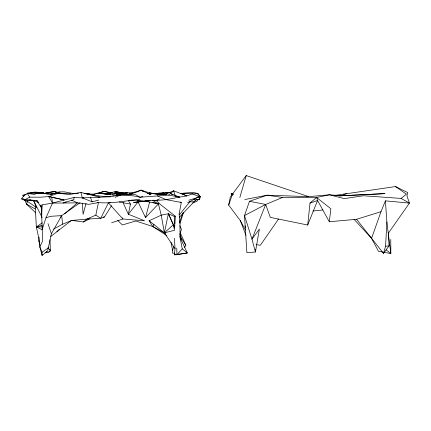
<?xml version="1.0" encoding="UTF-8"?>
<svg xmlns="http://www.w3.org/2000/svg" width="431" height="431" viewBox="0 0 431 431"><rect width="100%" height="100%" fill="white"/><g stroke="black" fill="none" stroke-linecap="round" stroke-linejoin="round"><path stroke-width="0.65" d="M35.256 206.444L36.339 226.938L39.636 241.985L39.824 246.92L42.066 252.291L42.06 255.432L47.604 251.031L51.397 233.721L61.714 215.602L80.069 202.694M39.894 245.293L38.801 240.875L39.038 237.104M42.594 254.279L42.06 255.432L39.824 246.92L42.313 241.721C42.712 229.427 41.15 217.186 41.974 204.908L52.523 203.071L74.051 197.446L82.256 197.899L110.481 196.768L120.869 194.807L135.485 194.672L140.059 197.263L168.666 195.103L179.582 197.102L186.898 195.922L192.549 193.778L199.499 196.967L199.58 196.391L199.181 196.692M255.497 249.495L255.438 252.022L246.882 252.641L244.512 215.548L249.484 201.282L267.069 195.2L308.639 196.649L329.381 194.807L342.052 195.739L384.975 193.621L339.078 195.889M173.639 246.273L172.621 250.68L172.562 253.202L174.539 253.078M42.012 217.752L41.645 216.513L41.974 204.908M166.781 235.574L152.741 226.507L149.131 220.737L161.221 215.155L168.37 213.711L174.652 228.004L175.013 215.963L160.585 204.671L156.286 200.431L152.827 200.216M174.652 228.004L174.77 225.365M174.83 224.05L175.013 215.963M193.751 199.337L199.418 199.768L199.58 196.391M244.813 199.537L267.069 195.2L282.564 197.446L316.58 197.457L317.582 200.48L329.284 221.739L356.582 219.293L383.488 253.396L385.578 246.252L386.882 221.981L385.4 200.846L409.45 203.103L406.934 195.9L407.758 192.598L395.529 186.558L334.429 195.48M116.278 193.74L115.196 193.449L115.341 191.472L123.832 193.417M74.051 197.446L73.884 199.623L63.098 203.028L52.523 203.071L48.725 196.584L40.401 197.193L29.771 197.161L24.357 199.914L23.71 198.88L21.55 198.89L24.109 195.345L26.28 194.268M249.484 201.282L265.668 204.466L270.318 217.391L307.702 225.03L310.018 203.076L316.58 197.457L329.381 194.807L344.272 198.621L363.435 195.755L401.11 198.432L409.45 203.103L388.374 233.166L389.042 245.842L383.488 253.396M174.426 238.386L175.045 248.692L174.323 254.807L176.958 254.716L187.34 252.965L181.392 240.282L179.867 236.064M329.284 221.739L330.879 208.776L316.58 197.457M177.577 254.349L187.34 252.965L182.265 248.843L179.996 237.271L180.013 224.158L179.129 213.943L181.322 202.451L180.056 201.994M50.707 236.517L71.524 220.365L83.452 221.981L86.76 219.088L95.817 215.139L98.419 202.581C112.372 203.809 126.105 200.657 139.903 199.23M245.384 229.976L240.331 220.613L228.656 205.059L230.321 197.021L246.203 175.568L308.639 196.649L306.63 196.762M129.305 200.216L128.352 200.474L130.458 204.068L128.33 214.245L144.595 220.78L122.873 218.991L111.656 222.779M175.153 216.804L168.37 213.711L164.389 232.842L175.045 248.692M150.241 200.598L133.562 202.522L138.087 201.913L145.516 217.596L149.6 202.187M86.038 203.427L83.108 214.309L82.343 203.125M179.872 234.437L181.456 229.324L179.829 225.709M239.857 197.463L246.203 175.568M180.023 223.43L183.434 212.575M97.999 197.091L99.976 197.236L80.958 192.431L69.111 194.58L58.444 193.12L48.725 196.584L51.704 197.156L52.523 203.071L45.95 217.887L42.114 229.696L36.339 226.938L42.233 222.843M199.418 199.768L200.383 196.832L197.98 193.605L193.239 192.415L183.288 193.169M27.767 200.787L26.587 204.213L35.881 212.957M228.656 205.059L232.621 193.826L233.521 194.807M179.42 222.563L182.782 213.086M383.014 252.103L378.45 251.257L371.554 238.354L381.004 211.696L385.4 200.846M265.668 204.466L251.973 239.183L255.438 252.022L259.37 229.082L251.973 239.183L244.512 215.548L265.668 204.466L282.564 197.446M307.702 225.03L317.582 200.48L310.018 203.076M174.905 253.681L174.323 254.807L176.279 254.532M114.102 193.837L115.341 191.472L128.47 194.209M184.565 247.464L185.793 245.174L180.438 233.155M117.771 220.489L122.382 224.955L135.84 220.99L152.741 226.507L154.002 224.379M53.492 229.098L62.57 224.212L71.508 220.5L86.76 219.088L100.709 218.323L104.464 216.987L111.5 205.689M198.411 199.181L196.945 201.299L192.716 203.017M278.571 218.986L260.319 245.304L256.03 244.56M60.135 217.752L61.714 215.602L50.422 216.33L45.95 217.887M125.319 193.772L126.251 192.565L132.84 193.072M138.087 201.913L128.33 214.245L123.056 202.592M190.222 201.25L179.587 214.6L179.129 213.943M195.2 200.507L179.404 217.256M182.265 248.843L176.958 254.716L176.748 248.057M145.516 217.596L158.436 203.895L152.951 200.512M56.87 231.792L59.155 229.437M168.666 195.103L173.655 190.798L186.898 195.922L180.934 193.282L192.549 193.778M50.007 239.695L50.357 250.826L48.439 252.641L46.236 251.747M173.434 224.616L164.389 232.842L152.741 226.507M125.13 193.541L126.251 192.565L127.339 192.856M64.531 213.862L77.494 202.839L88.797 204.321L98.419 202.581L97.083 202.532M401.11 198.432L406.385 194.149L395.529 186.558M197.22 199.311L194.058 201.789L189.521 201.81M42.066 252.291L48.525 247.728M24.109 195.345L27.272 193.46L44.765 193.616L52.119 194.268M187.679 202.689L198.987 196.708M48.698 251.688L50.357 250.826L49.921 249.608M83.452 221.981L89.917 218.7M103.004 191.978L104.205 191.38L112.443 192.916M159.465 198.89L156.286 200.431L143.69 201.153L128.352 200.474M62.813 193.842L63.96 193.33L70.657 193.584M115.125 197.376L120.869 194.807L134.073 195.965L140.059 197.263L142.876 196.401M66.126 201.821L63.098 203.028L77.494 202.839L71.557 200.162M53.557 191.924L54.748 191.456L62.624 193.638M109.436 194.284L110.648 194.284L98.968 193.196C112.911 195.599 128.082 196.746 141.104 190.152C149.18 192.991 157.8 195.324 166.431 194.268M41.947 193.223L43.418 192.727L35.073 192.081L27.573 192.996M98.009 193.314L104.205 191.38L110.735 193.056M356.582 219.293L381.004 211.696M188.81 200.221L199.499 196.967M117.765 192.56L115.341 191.472L106.985 193.95L110.077 194.165M42.281 225.257L36.339 226.938L42.707 226.927M28.112 193.767L33.004 192.431L42.313 193.654M93.764 194.203L104.205 191.38M80.958 192.431L82.256 197.899L92.175 201.816L98.791 200.032M130.076 193.298L131.18 193.018M109.07 202.699L110.331 202.381M138.696 201.767L139.908 201.466M343.313 194.553L346.556 193.761M96.043 193.778L97.358 193.471M123.04 193.32L126.251 192.565L119.306 192.679M157.514 200.151L156.286 200.431L166.156 199.666L179.582 197.102L170.299 193.46L172.535 194.607M129.106 194.521L131.59 194.052M82.256 197.899L83.56 197.667M46.532 192.872L54.748 191.456L57.075 193.314M155.235 193.691L159.621 192.969L163.845 193.034L155.074 193.745M162.735 194.575L167.18 194.031M23.371 196.347L22.881 195.135L24.465 194.882M149.363 200.674L145.716 201.266L158.436 203.895L161.221 215.155L164.389 232.842L165.833 234.071M46.198 192.84L54.748 191.456M88.333 194.171L95.31 194.112M161.032 193.336L167.632 192.42L170.261 192.662M385.578 246.252L389.042 245.842M120.421 193.902L121.682 193.767L115.196 193.449L104.728 194.004M147.316 193.632L150.931 193.255M312.933 211.007L322.889 209.967M148.91 200.614L143.69 201.153L137.069 200.647M158.355 193.611L159.917 193.454L152.121 193.562M165.951 194.047L157.935 194.57L165.111 194.44L173.655 190.798L175.331 196.035M53.288 193.734L55.265 193.541L45.767 192.689L48.207 193.336M103.128 217.1L104.464 216.987M43.418 192.727L36.915 193.244L38.214 193.287M51.817 194.559L49.856 194.71L55.723 192.948L58.444 193.12M47.997 192.889L49.253 192.797M169.706 192.522L156.604 194.042L149.288 192.792M42.728 193.314L44.635 193.201M192.167 193.95L197.98 193.605L198.147 195.76L198.836 196.385M45.061 252.663L47.033 252.544M124.37 194.209L116.235 194.656L117.555 194.661M78.55 193.18L72.893 193.481L64.386 191.854L58.6 191.908M338.804 195.9L342.052 195.739M120.869 194.807L117.167 194.812L120.809 195.038M51.925 193.25L63.96 193.33M50.863 194.316L52.146 194.327M232.331 195.227L231.097 193.675L233.112 193.756M38.165 201.886L36.813 200.469L24.357 199.914L33.446 200.302L38.504 202.581M115.196 193.449L127.808 194.112M151.965 193.611L154.519 193.745M112.168 194.914L114.059 195.017M110.481 196.768L100.924 196.17L87.137 193.977M84.056 193.481L90.009 193.928M131.105 200.189L132.43 200.291M162.611 193.093L164.61 193.287M86.782 194.004L88.086 194.139M38.424 193.751L36.414 193.524L34.577 194.381L27.272 193.46L29.771 197.161M131.59 194.122L129.165 193.837L141.104 190.152L150.99 194.812L149.164 194.419M146.044 201.099L147.283 201.245M84.336 193.481L89.567 194.176M44.765 193.616L48.374 194.133M29.55 199.731L30.849 199.919M167.632 192.42L170.143 192.819M181.322 202.451L166.156 199.666L157.24 195.798M119.215 202.01L130.458 204.068M384.312 252.345L390.831 253.557L390.761 239.491M48.725 196.584L64.138 199.957L51.704 197.156M175.94 196.186L179.582 197.102M152.865 202.381L158.436 203.895M21.55 198.89L26.744 201.32M143.475 191.272L141.104 190.152L142.607 191.235M35.272 208.965L26.587 204.213L24.858 199.979M95.817 215.139L100.709 218.323L108.44 202.856L122.873 218.991L122.506 217.741M27.514 201.406L36.527 207.553L33.446 200.302L41.645 216.513M231.097 193.675L232.164 194.403M386.138 249.861L390.831 253.557L386.882 221.981M149.131 220.737L164.389 232.842L174.517 230.294L173.558 225.246M115.341 191.472L117.474 193.718M354.126 219.406L371.554 238.354M47.949 247.723L50.357 250.826M199.311 195.41L200.383 196.832M22.881 195.135L23.872 196.536M36.813 200.469L41.759 208.281L40.142 205.011M180.519 236.775L185.793 245.174M38.801 240.875L39.453 241.947M168.37 213.711L173.154 224.012M244.943 225.919L245.67 227.762M90.321 197.096L92.175 201.816M240.331 220.613L245.972 235.299M48.013 223.651L51.397 233.721M171.015 242.276L172.621 250.68M61.714 215.602L62.57 224.212M180.519 232.557L180.988 239.916"/></g></svg>
